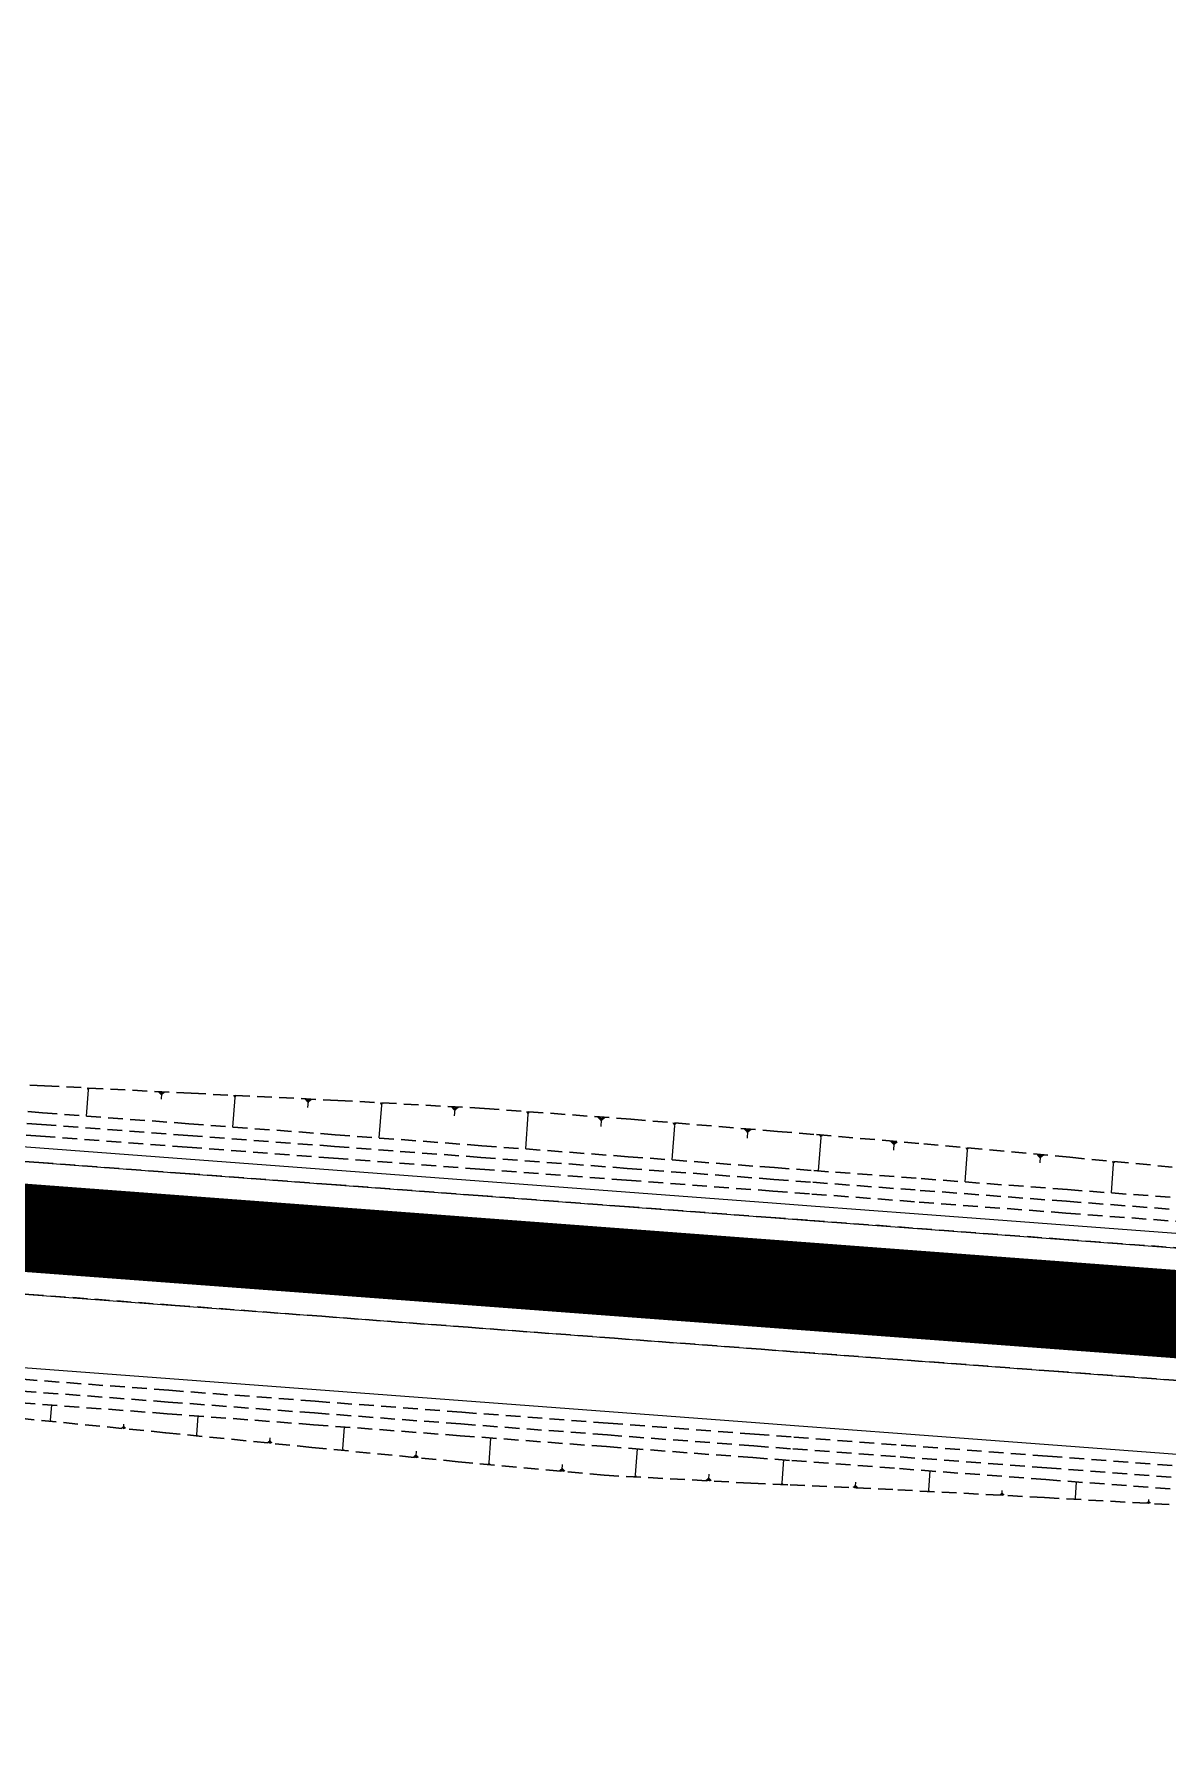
# Model space of a CAD drawing. Header units: metres. Extents: x 544752 to 548977, y 1840603 to 1844608.
# Drawn here: x 547969.7 to 548008.3, y 1842240 to 1842297.8 of the extents above; entities that cross this region are included whole.
import ezdxf

# ---------------------------------------------------------------- set-up
doc = ezdxf.new("R2010")
doc.units = ezdxf.units.M
doc.header["$MEASUREMENT"] = 0
doc.linetypes.add('ACAD_ISO02W100', pattern=[15, 12, -3])
doc.linetypes.add('Anordnung Grundriss$0$GESTRICHELT', pattern=[0.75, 0.5, -0.25])
doc.layers.add('C-ROAD', color=7, linetype='Continuous')
doc.layers.add('C-ROAD-CORR', color=5, linetype='Continuous', lineweight=0)
doc.layers.add('C-TOPO-FEAT', color=94, linetype='Continuous', lineweight=5)

msp = doc.modelspace()

# ---------------------------------------------------------------- linework, layer by layer
at = {"layer": 'C-ROAD', "color": 1, "linetype": 'ACAD_ISO02W100', "lineweight": 60, "ltscale": 0.1, "const_width": 3, "flags": 128}
msp.add_lwpolyline([(547447.2669305371, 1842296.325235744), (548177.885715168, 1842241.548372065)], dxfattribs=at)
at = {"layer": 'C-ROAD-CORR', "color": 160, "linetype": 'Continuous'}
for p, q in [((547971.5191958772, 1842261.872803132, 515.7669571597744), (547971.4527400072, 1842260.9864087, 514.8780750116254)), ((547971.5637092937, 1842261.923726516, 515.8210660001346), (547971.482773185, 1842261.929794559, 515.8210660001346)), ((547971.5525809396, 1842261.91099567, 515.8075387900445), (547971.4918788581, 1842261.915546702, 515.8075387900445)), ((547971.5414525855, 1842261.898264824, 515.7940115799545), (547971.5009845311, 1842261.901298846, 515.7940115799545)), ((547971.5303242314, 1842261.885533978, 515.7804843698644), (547971.5100902042, 1842261.887050989, 515.7804843698644)), ((547974.0156223864, 1842261.74099534, 515.9955178529799), (547974.0020046923, 1842261.5593613, 515.8133740475273)), ((547976.5122006609, 1842261.612344529, 516.2272321643802), (547976.4372543234, 1842260.612703469, 515.2247855564799)), ((547976.5624011552, 1842261.669773935, 516.2882540035437), (547976.4711245694, 1842261.676617237, 516.2882540035437)), ((547976.5498510316, 1842261.655416583, 516.2729985437528), (547976.4813935923, 1842261.66054906, 516.2729985437528)), ((547976.5373009081, 1842261.641059232, 516.2577430839619), (547976.4916626151, 1842261.644480883, 516.2577430839619)), ((547976.5247507845, 1842261.62670188, 516.2424876241711), (547976.501931638, 1842261.628412706, 516.2424876241711)), ((547979.0088814842, 1842261.485826904, 516.4610773896834), (547978.993549343, 1842261.281325412, 516.2560019531068)), ((547981.5051835729, 1842261.351705433, 516.687324970314), (547981.4217603465, 1842260.238998861, 515.5714955244971)), ((547981.5610620499, 1842261.415630456, 516.7552487524267), (547981.4594615243, 1842261.423247778, 516.7552487524267)), ((547981.5470924306, 1842261.3996492, 516.7382678068985), (547981.4708920365, 1842261.405362192, 516.7382678068985)), ((547981.5331228115, 1842261.383667945, 516.7212868613703), (547981.4823225485, 1842261.387476606, 516.7212868613703)), ((547981.5191531922, 1842261.367686689, 516.7043059158422), (547981.4937530607, 1842261.369591019, 516.7043059158422)), ((547984.0012290268, 1842261.212431509, 516.9084242983803), (547983.9844455955, 1842260.988572577, 516.6839370946819)), ((547986.4955297576, 1842261.045686737, 517.1020209991136), (547986.4070276195, 1842259.865237179, 515.9182584431699)), ((547986.5548101873, 1842261.113503597, 517.1740800671253), (547986.447024093, 1842261.121584671, 517.1740800671253)), ((547986.5399900798, 1842261.096549382, 517.1560653001223), (547986.4591505092, 1842261.102610187, 517.1560653001223)), ((547986.5251699724, 1842261.079595167, 517.1380505331194), (547986.4712769253, 1842261.083635704, 517.1380505331194)), ((547986.510349865, 1842261.062640952, 517.1200357661165), (547986.4834033415, 1842261.064661221, 517.1200357661165)), ((547988.9886461688, 1842260.860294735, 517.2769488965738), (547988.9715493694, 1842260.632256072, 517.04827022995)), ((547991.4808917901, 1842260.663825437, 517.4407626104105), (547991.3929929828, 1842259.491423159, 516.2650699192965)), ((547991.5397680972, 1842260.73117998, 517.5123304422907), (547991.4327167948, 1842260.739205964, 517.5123304422907)), ((547991.5250490204, 1842260.714341345, 517.4944384843207), (547991.4447605436, 1842260.720360833, 517.4944384843207)), ((547991.5103299437, 1842260.697502709, 517.4765465263506), (547991.4568042924, 1842260.701515701, 517.4765465263506)), ((547991.4956108669, 1842260.680664073, 517.4586545683806), (547991.4688480413, 1842260.682670569, 517.4586545683806)), ((547993.9725463177, 1842260.45983685, 517.5970319949744), (547993.9558349871, 1842260.236939604, 517.3735091757492)), ((547996.4639722254, 1842260.253128079, 517.7503744883487), (547996.3788393507, 1842259.11761806, 516.6116775967672)), ((547996.5209958581, 1842260.318363161, 517.8196902783651), (547996.4173131643, 1842260.326136589, 517.8196902783651)), ((547996.5067399499, 1842260.302054391, 517.802361330861), (547996.4289779296, 1842260.307884462, 517.802361330861)), ((547996.4924840418, 1842260.28574562, 517.7850323833569), (547996.4406426948, 1842260.289632334, 517.7850323833569)), ((547996.4782281336, 1842260.26943685, 517.7677034358528), (547996.4523074601, 1842260.271380207, 517.7677034358528)), ((547998.9550936198, 1842260.042825471, 517.8971620132944), (547998.93900732, 1842259.828264944, 517.6819993098934)), ((548001.4452935802, 1842259.8222785, 518.0292330592636), (548001.3644389027, 1842258.743831466, 516.9477593037391)), ((548001.4994515937, 1842259.884235311, 518.0950655106342), (548001.4009792849, 1842259.8916181, 518.0950655106342)), ((548001.4859120904, 1842259.868746108, 518.0786073977915), (548001.4120578587, 1842259.8742832, 518.0786073977915)), ((548001.472372587, 1842259.853256905, 518.0621492849489), (548001.4231364325, 1842259.8569483, 518.0621492849489)), ((548001.4588330836, 1842259.837767703, 518.0456911721062), (548001.4342150063, 1842259.8396134, 518.0456911721062)), ((548003.9348676745, 1842259.594773242, 518.1513082209045), (548003.9198558836, 1842259.394544611, 517.9505176369105)), ((548006.4241084054, 1842259.363772063, 518.2647688413643), (548006.3496078701, 1842258.370077154, 517.2682850728581)), ((548006.4740102928, 1842259.420859862, 518.3254277051682), (548006.3832766461, 1842259.427662459, 518.3254277051682)), ((548006.461534821, 1842259.406587912, 518.3102629892172), (548006.3934845859, 1842259.41168986, 518.3102629892172)), ((548006.4490593491, 1842259.392315963, 518.2950982732663), (548006.4036925257, 1842259.395717261, 518.2950982732663)), ((548006.4365838772, 1842259.378044013, 518.2799335573153), (548006.4139004656, 1842259.379744662, 518.2799335573153)), ((547970.2435891094, 1842250.631564397, 515.2844022197721), (547970.2821868055, 1842251.146383975, 514.7681377716066)), ((547970.2177356321, 1842250.601987998, 515.3158287375306), (547970.2647434785, 1842250.598463667, 515.3158287375306)), ((547970.2241990014, 1842250.609382098, 515.307972108091), (547970.2594548862, 1842250.60673885, 515.307972108091)), ((547970.2306623707, 1842250.616776197, 515.3001154786514), (547970.254166294, 1842250.615014032, 515.3001154786514)), ((547970.23712574, 1842250.624170297, 515.2922588492117), (547970.2488777017, 1842250.623289214, 515.2922588492117)), ((547975.2198056732, 1842250.146495084, 515.7427891076064), (547975.2667524081, 1842250.7726749, 515.1148518838269)), ((547972.7317590714, 1842250.389637859, 515.5129857488876), (547972.7400023718, 1842250.49958775, 515.4027272773823)), ((547975.1883598497, 1842250.110521037, 515.7810134718485), (547975.2455359282, 1842250.106234361, 515.7810134718485)), ((547975.1962213056, 1842250.119514549, 515.771457380788), (547975.2391033644, 1842250.116299541, 515.771457380788)), ((547975.2040827614, 1842250.128508061, 515.7619012897275), (547975.2326708008, 1842250.126364722, 515.7619012897275)), ((547975.2119442173, 1842250.137501572, 515.752345198667), (547975.226238237, 1842250.136429903, 515.752345198667)), ((547977.7076847418, 1842249.901700562, 515.9742490946492), (547977.7175804025, 1842250.033689783, 515.8418894380621)), ((547980.1957596098, 1842249.658844147, 516.2037652518353), (547980.2512493223, 1842250.398970974, 515.4615612182408)), ((547985.1729949351, 1842249.184116864, 516.6517797240439), (547985.2360569503, 1842250.025243753, 515.8082921651426)), ((547980.1585915363, 1842249.616323841, 516.2489453689715), (547980.2261720435, 1842249.611257111, 516.2489453689715)), ((547980.1678835547, 1842249.626953918, 516.2376503396874), (547980.2185689351, 1842249.62315387, 516.2376503396874)), ((547980.1771755731, 1842249.637583994, 516.2263553104034), (547980.2109658266, 1842249.635050629, 516.2263553104034)), ((547980.1864675914, 1842249.648214071, 516.2150602811193), (547980.2033627182, 1842249.646947388, 516.2150602811193)), ((547982.6841010719, 1842249.418626597, 516.4306347543696), (547982.6955786103, 1842249.571715045, 516.2771166546928)), ((547990.1550116854, 1842248.767966763, 517.0410504323486), (547990.2212521036, 1842249.651487478, 516.1550500673546)), ((547985.1307547876, 1842249.135794101, 516.7031252637984), (547985.2075575461, 1842249.130035948, 516.7031252637984)), ((547985.1413148245, 1842249.147874791, 516.6902888788597), (547985.1989168933, 1842249.143556177, 516.6902888788597)), ((547985.1518748613, 1842249.159955482, 516.6774524939211), (547985.1902762406, 1842249.157076406, 516.6774524939211)), ((547985.1624348982, 1842249.172036173, 516.6646161089825), (547985.1816355878, 1842249.170596635, 516.6646161089825)), ((547987.662642566, 1842248.95739562, 516.865113394846), (547987.6753855037, 1842249.127362079, 516.694669915374)), ((547995.1476086194, 1842248.499900543, 517.2818245763422), (547995.2059280294, 1842249.277770131, 516.5017718533761)), ((548000.1412785607, 1842248.253909769, 517.4914054803551), (548000.1900251481, 1842248.90409618, 516.8393942854981)), ((547990.1106425829, 1842248.717208474, 517.0949838501979), (547990.1913162945, 1842248.711160104, 517.0949838501979)), ((547990.1217348585, 1842248.729898046, 517.0815004957356), (547990.1822401423, 1842248.725361769, 517.0815004957356)), ((547990.1328271341, 1842248.742587619, 517.0680171412732), (547990.17316399, 1842248.739563434, 517.0680171412732)), ((547990.1439194098, 1842248.755277191, 517.0545337868109), (547990.1640878377, 1842248.753765099, 517.0545337868109)), ((547992.6510988625, 1842248.629486217, 517.1658967384204), (547992.6631788283, 1842248.790609898, 517.0043208557495)), ((547995.1085451598, 1842248.455211913, 517.3293086532265), (547995.1795719346, 1842248.449886805, 517.3293086532265)), ((547995.1183110247, 1842248.466384071, 517.3174376340054), (547995.1715811058, 1842248.46239024, 517.3174376340054)), ((547995.1280768897, 1842248.477556228, 517.3055666147843), (547995.163590277, 1842248.474893674, 517.3055666147843)), ((547995.1378427545, 1842248.488728385, 517.2936955955632), (547995.1555994482, 1842248.487397108, 517.2936955955632)), ((547997.6445901995, 1842248.380025926, 517.3852250031897), (547997.6548733623, 1842248.517183687, 517.2476823010566)), ((548000.1249528611, 1842248.235233156, 517.5112503887772), (548000.1546369139, 1842248.233007646, 517.5112503887772)), ((548000.1331157109, 1842248.244571463, 517.5013279345661), (548000.1479577373, 1842248.243458708, 517.5013279345661)), ((548002.6375825609, 1842248.11964557, 517.6014593803422), (548002.6462265318, 1842248.234939639, 517.4858417317575)), ((548005.1336752503, 1842247.981368729, 517.711931197539), (548005.1748355654, 1842248.53036875, 517.161390377491)), ((548000.1086271616, 1842248.216556542, 517.5310952971993), (548000.167995267, 1842248.212105523, 517.5310952971993)), ((548000.1167900114, 1842248.225894849, 517.5211728429882), (548000.1613160904, 1842248.222556584, 517.5211728429882)), ((548005.1061052821, 1842247.949828662, 517.7454442176974), (548005.1562341229, 1842247.94607034, 517.7454442176974)), ((548005.1129977742, 1842247.957713679, 517.7370659626578), (548005.1505944048, 1842247.954894938, 517.7370659626578)), ((548005.1198902662, 1842247.965598695, 517.7286877076182), (548005.1449546866, 1842247.963719535, 517.7286877076182)), ((548005.1267827583, 1842247.973483712, 517.7203094525786), (548005.1393149685, 1842247.972544132, 517.7203094525786)), ((548007.6294771134, 1842247.837569291, 517.8229781940995), (548007.6367951473, 1842247.935177892, 517.7250956486536))]:
    msp.add_line(p, q, dxfattribs=at)
at = {"layer": 'C-ROAD-CORR', "color": 5, "linetype": 'Anordnung Grundriss$0$GESTRICHELT', "lineweight": 30, "extrusion": (0.0528657215101416, 0.7051278013412834, -0.7071067806666966), "const_width": 0.1, "elevation": 1327634.148698429}
msp.add_lwpolyline([(-408706.5352491042, 1328363.976197373), (-408706.6114431869, 1328363.874605263), (-408706.6876372694, 1328363.976197373)], dxfattribs=at)
at = {"layer": 'C-ROAD-CORR', "color": 5, "linetype": 'Anordnung Grundriss$0$GESTRICHELT', "lineweight": 30, "extrusion": (0.05286572269437117, 0.7051278008920892, -0.7071067810260966), "const_width": 0.1, "elevation": 1327633.903365223}
msp.add_lwpolyline([(-408711.520792402, 1328364.403405034), (-408711.606579205, 1328364.289022631), (-408711.6923660081, 1328364.403405034)], dxfattribs=at)
at = {"layer": 'C-ROAD-CORR', "color": 5, "linetype": 'Anordnung Grundriss$0$GESTRICHELT', "lineweight": 30, "extrusion": (0.05286572143746047, 0.7051278012448772, -0.7071067807682669), "const_width": 0.1, "elevation": 1327633.658149853}
msp.add_lwpolyline([(-408716.5148865985, 1328364.800692343), (-408716.6087936985, 1328364.675482878), (-408716.7027007983, 1328364.800692343)], dxfattribs=at)
at = {"layer": 'C-ROAD-CORR', "color": 5, "linetype": 'Anordnung Grundriss$0$GESTRICHELT', "lineweight": 30, "extrusion": (0.05286572149603039, 0.7051278012369607, -0.7071067807717824), "const_width": 0.1, "elevation": 1327633.412943097}
msp.add_lwpolyline([(-408721.5127623372, 1328365.079009097), (-408721.6084228027, 1328364.951461809), (-408721.7040832683, 1328365.079009097)], dxfattribs=at)
at = {"layer": 'C-ROAD-CORR', "color": 5, "linetype": 'Anordnung Grundriss$0$GESTRICHELT', "lineweight": 30, "extrusion": (0.05286572257639745, 0.705127801123048, -0.7071067808046043), "const_width": 0.1, "elevation": 1327633.168095817}
msp.add_lwpolyline([(-408726.5119263848, 1328365.284075248), (-408726.6054300652, 1328365.159403674), (-408726.6989337457, 1328365.284075248)], dxfattribs=at)
at = {"layer": 'C-ROAD-CORR', "color": 5, "linetype": 'Anordnung Grundriss$0$GESTRICHELT', "lineweight": 30, "extrusion": (0.05286572261725646, 0.705127801084618, -0.707106780839872), "const_width": 0.1, "elevation": 1327632.925183068}
msp.add_lwpolyline([(-408731.5150875649, 1328365.461079992), (-408731.6050940561, 1328365.341071337), (-408731.6951005469, 1328365.461079992)], dxfattribs=at)
at = {"layer": 'C-ROAD-CORR', "color": 5, "linetype": 'Anordnung Grundriss$0$GESTRICHELT', "lineweight": 30, "extrusion": (0.05286572179966452, 0.7051278009605171, -0.7071067810247516), "const_width": 0.1, "elevation": 1327632.692123067}
msp.add_lwpolyline([(-408736.5225755616, 1328365.580115279), (-408736.606569932, 1328365.468122785), (-408736.6905643028, 1328365.580115279)], dxfattribs=at)
at = {"layer": 'C-ROAD-CORR', "color": 5, "linetype": 'Anordnung Grundriss$0$GESTRICHELT', "lineweight": 30, "extrusion": (0.05286572324193912, 0.7051278001905703, 0.7071067816847141), "const_width": 0.1, "elevation": 1328355.462155138}
msp.add_lwpolyline([(-408706.2211472178, -1327626.357072778), (-408706.1750240838, -1327626.41857029), (-408706.1289009504, -1327626.357072778)], dxfattribs=at)
at = {"layer": 'C-ROAD-CORR', "color": 5, "linetype": 'Anordnung Grundriss$0$GESTRICHELT', "lineweight": 30, "extrusion": (0.05286572321048265, 0.7051278010854793, 0.7071067807946616), "const_width": 0.1, "elevation": 1328355.708946286}
msp.add_lwpolyline([(-408711.2291329682, -1327625.93586879), (-408711.1737645043, -1327626.009693408), (-408711.1183960414, -1327625.935868791)], dxfattribs=at)
at = {"layer": 'C-ROAD-CORR', "color": 5, "linetype": 'Anordnung Grundriss$0$GESTRICHELT', "lineweight": 30, "extrusion": (0.05286572186982789, 0.7051278001800968, 0.707106781797742), "const_width": 0.1, "elevation": 1328355.951710567}
msp.add_lwpolyline([(-408716.2399600301, -1327625.525172692), (-408716.1757406029, -1327625.610798595), (-408716.1115211764, -1327625.525172693)], dxfattribs=at)
at = {"layer": 'C-ROAD-CORR', "color": 5, "linetype": 'Anordnung Grundriss$0$GESTRICHELT', "lineweight": 30, "extrusion": (0.05286572071229312, 0.7051278005501597, 0.7071067815152563), "const_width": 0.1, "elevation": 1328356.196948054}
msp.add_lwpolyline([(-408721.2492707467, -1327625.145463281), (-408721.1779711244, -1327625.240529444), (-408721.1066715018, -1327625.145463281)], dxfattribs=at)
at = {"layer": 'C-ROAD-CORR', "color": 5, "linetype": 'Anordnung Grundriss$0$GESTRICHELT', "lineweight": 30, "extrusion": (0.0528657213238134, 0.705127801046412, 0.7071067809746734), "const_width": 0.1, "elevation": 1328356.443383346}
msp.add_lwpolyline([(-408726.2430508969, -1327624.969442164), (-408726.1754607523, -1327625.059562357), (-408726.1078706077, -1327624.969442164)], dxfattribs=at)
at = {"layer": 'C-ROAD-CORR', "color": 5, "linetype": 'Anordnung Grundriss$0$GESTRICHELT', "lineweight": 30, "extrusion": (0.05286572298649522, 0.7051278000081384, 0.7071067818857335), "const_width": 0.1, "elevation": 1328356.685553843}
msp.add_lwpolyline([(-408731.2265540678, -1327624.918262401), (-408731.1690174422, -1327624.994977903), (-408731.1114808162, -1327624.918262401)], dxfattribs=at)
at = {"layer": 'C-ROAD-CORR', "color": 5, "linetype": 'Anordnung Grundriss$0$GESTRICHELT', "lineweight": 30, "extrusion": (0.05286572046215095, 0.705127801035088, 0.7071067810503865), "const_width": 0.1, "elevation": 1328356.919319477}
msp.add_lwpolyline([(-408736.2227575817, -1327624.855317646), (-408736.1743926066, -1327624.919804279), (-408736.1260276313, -1327624.855317645)], dxfattribs=at)
at = {"layer": 'C-ROAD-CORR', "color": 5, "linetype": 'Anordnung Grundriss$0$GESTRICHELT', "lineweight": 30, "extrusion": (0.05286572137665754, 0.7051278004683255, 0.7071067815471911), "const_width": 0.1, "elevation": 1328357.140414505}
msp.add_lwpolyline([(-408741.2118167275, -1327624.774895712), (-408741.1708706698, -1327624.829490456), (-408741.129924612, -1327624.774895713)], dxfattribs=at)
at = {"layer": 'C-ROAD-CORR', "color": 11, "linetype": 'Anordnung Grundriss$0$GESTRICHELT', "lineweight": 30}
for points in [[(547925.0070494672, 1842263.356516525, 511.9265117576391), (547930.0851907864, 1842264.211602071, 512.3740456321489), (547935.079464156, 1842263.948049286, 512.7600211734717), (547940.072605163, 1842263.669392945, 513.1427967858465), (547945.0638970591, 1842263.366072994, 513.5127855840169), (547950.0543244088, 1842263.051221646, 513.883156636649), (547955.0474746672, 1842262.7726887, 514.301894036855), (547960.0426111481, 1842262.520648173, 514.7591442227697), (547962.4302079248, 1842262.403060121, 514.984782618605), (547965.0378949797, 1842262.270573021, 515.2286833997066), (547970.0328776137, 1842262.016480467, 515.6955583004408), (547975.027768946, 1842261.761170127, 516.1612119969153), (547980.0235129609, 1842261.517232941, 516.6382707671789), (547985.01720085, 1842261.245870961, 517.0878277748615), (547990.0034520435, 1842260.875317664, 517.4379150784005), (547994.9867016759, 1842260.464729272, 517.7478549266399), (547996.3154161267, 1842260.352729959, 517.827994617372), (547999.9690156857, 1842260.041661457, 518.0406725785865), (548004.9484660099, 1842259.580397545, 518.2786596717006), (548009.9269666653, 1842259.106466864, 518.4868078503079)], [(547924.390756039, 1842255.136338785, 511.4723942039114), (547929.3904166156, 1842254.944641056, 511.8576036174994), (547934.3886910956, 1842254.734455445, 512.2423991996858), (547939.3855285748, 1842254.505102987, 512.626327037816), (547944.3809234599, 1842254.256509076, 513.0093372544344), (547949.2772178642, 1842252.686103949, 513.3789338059717), (547954.253486952, 1842252.182408417, 513.8323625670159), (547959.2300319267, 1842251.682392688, 514.2940472122536), (547961.6086687892, 1842251.445296487, 514.5170372758201), (547964.2069077826, 1842251.186790286, 514.7616242441085), (547969.1842120442, 1842250.696901995, 515.2248355289673), (547974.1613300185, 1842250.204528989, 515.6905385015762), (547979.1379838992, 1842249.70596586, 516.1624489703748), (547984.1153783782, 1842249.217280896, 516.6244535510879), (547989.0949554426, 1842248.757707457, 517.0572649035444), (547994.0887712167, 1842248.488051222, 517.2996260382349), (547995.4213968776, 1842248.428219987, 517.3521444838863), (547999.0856553257, 1842248.259320714, 517.496338836304), (548004.080150723, 1842247.998729355, 517.7084746428756), (548009.0731091248, 1842247.717637408, 517.9240319780623)]]:
    msp.add_polyline3d(points, dxfattribs=at)
at = {"layer": 'C-ROAD-CORR', "color": 1, "linetype": 'Anordnung Grundriss$0$GESTRICHELT', "lineweight": 30}
for points in [[(547930.0759659125, 1842264.088559865, 512.2506581007231), (547935.061972408, 1842263.714742761, 512.5260598608456), (547940.0479789034, 1842263.340925657, 512.8134076363134), (547945.033985399, 1842262.967108553, 513.1127014271266), (547950.0199918944, 1842262.593291449, 513.4239412332851), (547955.0059983899, 1842262.219474345, 513.747127054789), (547959.9920048853, 1842261.845657242, 514.0822588916382), (547962.3750227058, 1842261.666994654, 514.2466513438403), (547964.9780113808, 1842261.471840138, 514.4277088279889), (547969.9640178763, 1842261.098023034, 514.7745231651633), (547974.9500243717, 1842260.72420593, 515.1213375023375), (547979.9360308672, 1842260.350388826, 515.4681518395117), (547984.9220373627, 1842259.976571722, 515.814966176686), (547989.9080438581, 1842259.602754618, 516.1617805138602), (547994.8940503536, 1842259.228937514, 516.5085948510344), (547996.22368788, 1842259.12925027, 516.6010811640397), (547999.8800568491, 1842258.85512041, 516.8508014383431), (548004.8660633445, 1842258.481303307, 517.1764807642808), (548009.8520698401, 1842258.107486203, 517.4850234948734)], [(547930.0851907864, 1842264.211602071, 512.3740456321489), (547935.079464156, 1842263.948049286, 512.7600211734717), (547940.072605163, 1842263.669392945, 513.1427967858465), (547945.0638970591, 1842263.366072994, 513.5127855840169), (547950.0543244088, 1842263.051221646, 513.883156636649), (547955.0474746672, 1842262.7726887, 514.301894036855), (547960.0426111481, 1842262.520648173, 514.7591442227697), (547962.4302079248, 1842262.403060121, 514.984782618605), (547965.0378949797, 1842262.270573021, 515.2286833997066), (547970.0328776137, 1842262.016480467, 515.6955583004408), (547975.027768946, 1842261.761170127, 516.1612119969153), (547980.0235129609, 1842261.517232941, 516.6382707671789), (547985.01720085, 1842261.245870961, 517.0878277748615), (547990.0034520435, 1842260.875317664, 517.4379150784005), (547994.9867016759, 1842260.464729272, 517.7478549266399), (547996.3154161267, 1842260.352729959, 517.827994617372), (547999.9690156857, 1842260.041661457, 518.0406725785865), (548004.9484660099, 1842259.580397545, 518.2786596717006), (548009.9269666653, 1842259.106466864, 518.4868078503079)], [(547949.2772178642, 1842252.686103949, 513.3789338059717), (547954.253486952, 1842252.182408417, 513.8323625670159), (547959.2300319267, 1842251.682392688, 514.2940472122536), (547961.6086687892, 1842251.445296487, 514.5170372758201), (547964.2069077826, 1842251.186790286, 514.7616242441085), (547969.1842120442, 1842250.696901995, 515.2248355289673), (547974.1613300185, 1842250.204528989, 515.6905385015762), (547979.1379838992, 1842249.70596586, 516.1624489703748), (547984.1153783782, 1842249.217280896, 516.6244535510879), (547989.0949554426, 1842248.757707457, 517.0572649035444), (547994.0887712167, 1842248.488051222, 517.2996260382349), (547995.4213968776, 1842248.428219987, 517.3521444838863), (547999.0856553257, 1842248.259320714, 517.496338836304), (548004.080150723, 1842247.998729355, 517.7084746428756), (548009.0731091248, 1842247.717637408, 517.9240319780623)], [(547949.2798340287, 1842252.720998588, 513.343941233285), (547954.2658405242, 1842252.347181484, 513.6671270547889), (547959.2518470197, 1842251.973364381, 514.0022588916381), (547961.6348648401, 1842251.794701793, 514.1666513438403), (547964.2378535151, 1842251.599547277, 514.3477088279889), (547969.2238600106, 1842251.225730173, 514.6945231651632), (547974.209866506, 1842250.851913069, 515.0413375023375), (547979.1958730015, 1842250.478095965, 515.3881518395117), (547984.181879497, 1842250.104278861, 515.7349661766859), (547989.1678859924, 1842249.730461757, 516.0817805138602), (547994.1538924879, 1842249.356644653, 516.4285948510344), (547995.4835300143, 1842249.256957409, 516.5210811640396), (547999.1398989834, 1842248.98282755, 516.770801438343), (548004.1259054788, 1842248.609010446, 517.0964807642807), (548009.1119119744, 1842248.235193342, 517.4050234948734)]]:
    msp.add_polyline3d(points, dxfattribs=at)
at = {"layer": 'C-ROAD-CORR', "color": 92, "linetype": 'Anordnung Grundriss$0$GESTRICHELT', "lineweight": 30}
for points in [[(547930.0161551759, 1842263.290798825, 511.850658100723), (547935.0021616713, 1842262.916981722, 512.1260598608457), (547939.9881681667, 1842262.543164618, 512.4134076363134), (547944.9741746623, 1842262.169347514, 512.7127014271266), (547949.9601811577, 1842261.79553041, 513.0239412332851), (547954.9461876532, 1842261.421713306, 513.347127054789), (547959.9321941487, 1842261.047896202, 513.6822588916382), (547962.3152119691, 1842260.869233615, 513.8466513438403), (547964.9182006441, 1842260.674079098, 514.0277088279889), (547969.9042071396, 1842260.300261994, 514.3745231651633), (547974.890213635, 1842259.92644489, 514.7213375023375), (547979.8762201305, 1842259.552627787, 515.0681518395118), (547984.862226626, 1842259.178810683, 515.414966176686), (547989.8482331214, 1842258.804993579, 515.7617805138602), (547994.8342396169, 1842258.431176475, 516.1085948510345), (547996.1638771433, 1842258.33148923, 516.2010811640397), (547999.8202461124, 1842258.057359371, 516.4508014383431), (548004.8062526078, 1842257.683542267, 516.7764807642808), (548009.7922591034, 1842257.309725164, 517.0850234948734)], [(547930.0460605442, 1842263.689679345, 511.850658100723), (547935.0320670396, 1842263.315862241, 512.1260598608457), (547940.0180735351, 1842262.942045137, 512.4134076363134), (547945.0040800306, 1842262.568228033, 512.7127014271266), (547949.990086526, 1842262.194410929, 513.0239412332851), (547954.9760930216, 1842261.820593826, 513.347127054789), (547959.962099517, 1842261.446776722, 513.6822588916382), (547962.3451173374, 1842261.268114135, 513.8466513438403), (547964.9481060124, 1842261.072959618, 514.0277088279889), (547969.934112508, 1842260.699142514, 514.3745231651633), (547974.9201190034, 1842260.32532541, 514.7213375023375), (547979.9061254988, 1842259.951508306, 515.0681518395118), (547984.8921319944, 1842259.577691203, 515.414966176686), (547989.8781384898, 1842259.203874099, 515.7617805138602), (547994.8641449852, 1842258.830056995, 516.1085948510345), (547996.1937825116, 1842258.73036975, 516.2010811640397), (547999.8501514808, 1842258.456239891, 516.4508014383431), (548004.8361579762, 1842258.082422787, 516.7764807642808), (548009.8221644717, 1842257.708605683, 517.0850234948734)], [(547949.3396447652, 1842253.518759627, 512.943941233285), (547954.3256512608, 1842253.144942523, 513.267127054789), (547959.3116577562, 1842252.77112542, 513.6022588916381), (547961.6946755766, 1842252.592462833, 513.7666513438403), (547964.2976642516, 1842252.397308316, 513.9477088279889), (547969.2836707472, 1842252.023491212, 514.2945231651632), (547974.2696772426, 1842251.649674108, 514.6413375023375), (547979.255683738, 1842251.275857004, 514.9881518395117), (547984.2416902336, 1842250.9020399, 515.334966176686), (547989.227696729, 1842250.528222797, 515.6817805138602), (547994.2137032244, 1842250.154405693, 516.0285948510344), (547995.5433407509, 1842250.054718448, 516.1210811640397), (547999.19970972, 1842249.780588589, 516.370801438343), (548004.1857162154, 1842249.406771485, 516.6964807642808), (548009.171722711, 1842249.032954381, 517.0050234948734)], [(547949.309739397, 1842253.119879108, 512.943941233285), (547954.2957458926, 1842252.746062004, 513.267127054789), (547959.281752388, 1842252.3722449, 513.6022588916381), (547961.6647702084, 1842252.193582313, 513.7666513438403), (547964.2677588834, 1842251.998427796, 513.9477088279889), (547969.253765379, 1842251.624610692, 514.2945231651632), (547974.2397718744, 1842251.250793588, 514.6413375023375), (547979.2257783698, 1842250.876976484, 514.9881518395117), (547984.2117848654, 1842250.503159381, 515.334966176686), (547989.1977913608, 1842250.129342277, 515.6817805138602), (547994.1837978562, 1842249.755525173, 516.0285948510344), (547995.5134353826, 1842249.655837928, 516.1210811640397), (547999.1698043518, 1842249.381708069, 516.370801438343), (548004.1558108472, 1842249.007890965, 516.6964807642808), (548009.1418173427, 1842248.634073861, 517.0050234948734)]]:
    msp.add_polyline3d(points, dxfattribs=at)
at = {"layer": 'C-ROAD-CORR', "color": 5, "linetype": 'Anordnung Grundriss$0$GESTRICHELT', "lineweight": 30}
for points in [[(547924.9628616016, 1842262.76713476, 512.0072023559459), (547929.9488680972, 1842262.393317656, 512.270658100723), (547934.9348745926, 1842262.019500552, 512.5460598608456), (547939.920881088, 1842261.645683449, 512.8334076363134), (547944.9068875836, 1842261.271866345, 513.1327014271266), (547949.892894079, 1842260.898049241, 513.443941233285), (547954.8789005745, 1842260.524232137, 513.767127054789), (547959.86490707, 1842260.150415033, 514.1022588916381), (547962.2479248904, 1842259.971752446, 514.2666513438403), (547964.8509135654, 1842259.776597929, 514.4477088279889), (547969.8369200609, 1842259.402780825, 514.7945231651632), (547974.8229265563, 1842259.028963721, 515.1413375023375), (547979.8089330518, 1842258.655146617, 515.4881518395117), (547984.7949395473, 1842258.281329514, 515.834966176686), (547989.7809460427, 1842257.90751241, 516.1817805138602), (547994.7669525382, 1842257.533695306, 516.5285948510344), (547996.0965900646, 1842257.434008061, 516.6210811640397), (547999.7529590337, 1842257.159878202, 516.870801438343), (548004.7389655291, 1842256.786061098, 517.1964807642808), (548009.7249720247, 1842256.412243994, 517.5050234948734)], [(547924.6264262082, 1842258.279728914, 512.0072023559459), (547929.6124327037, 1842257.90591181, 512.270658100723), (547934.5984391992, 1842257.532094707, 512.5460598608456), (547939.5844456946, 1842257.158277603, 512.8334076363134), (547944.5704521901, 1842256.784460499, 513.1327014271266), (547949.5564586855, 1842256.410643395, 513.443941233285), (547954.5424651811, 1842256.036826291, 513.767127054789), (547959.5284716765, 1842255.663009187, 514.1022588916381), (547961.9114894969, 1842255.4843466, 514.2666513438403), (547964.514478172, 1842255.289192083, 514.4477088279889), (547969.5004846675, 1842254.915374979, 514.7945231651632), (547974.4864911629, 1842254.541557875, 515.1413375023375), (547979.4724976583, 1842254.167740772, 515.4881518395117), (547984.4585041539, 1842253.793923668, 515.834966176686), (547989.4445106493, 1842253.420106564, 516.1817805138602), (547994.4305171447, 1842253.04628946, 516.5285948510344), (547995.7601546712, 1842252.946602215, 516.6210811640397), (547999.4165236403, 1842252.672472356, 516.870801438343), (548004.4025301357, 1842252.298655252, 517.1964807642808), (548009.3885366312, 1842251.924838149, 517.5050234948734)]]:
    msp.add_polyline3d(points, dxfattribs=at)
at = {"layer": 'C-ROAD-CORR', "color": 160, "linetype": 'Anordnung Grundriss$0$GESTRICHELT', "lineweight": 30}
for points in [[(547924.9628616016, 1842262.76713476, 511.8572023559459), (547929.9488680972, 1842262.393317656, 512.1206581007231), (547934.9348745926, 1842262.019500552, 512.3960598608456), (547939.920881088, 1842261.645683449, 512.6834076363134), (547944.9068875836, 1842261.271866345, 512.9827014271266), (547949.892894079, 1842260.898049241, 513.2939412332851), (547954.8789005745, 1842260.524232137, 513.617127054789), (547959.86490707, 1842260.150415033, 513.9522588916382), (547962.2479248904, 1842259.971752446, 514.1166513438403), (547964.8509135654, 1842259.776597929, 514.2977088279889), (547969.8369200609, 1842259.402780825, 514.6445231651633), (547974.8229265563, 1842259.028963721, 514.9913375023375), (547979.8089330518, 1842258.655146617, 515.3381518395117), (547984.7949395473, 1842258.281329514, 515.684966176686), (547989.7809460427, 1842257.90751241, 516.0317805138602), (547994.7669525382, 1842257.533695306, 516.3785948510344), (547996.0965900646, 1842257.434008061, 516.4710811640397), (547999.7529590337, 1842257.159878202, 516.7208014383431), (548004.7389655291, 1842256.786061098, 517.0464807642808), (548009.7249720247, 1842256.412243994, 517.3550234948734)], [(547924.6264262082, 1842258.279728914, 511.8572023559459), (547929.6124327037, 1842257.90591181, 512.1206581007231), (547934.5984391992, 1842257.532094707, 512.3960598608456), (547939.5844456946, 1842257.158277603, 512.6834076363134), (547944.5704521901, 1842256.784460499, 512.9827014271266), (547949.5564586855, 1842256.410643395, 513.2939412332851), (547954.5424651811, 1842256.036826291, 513.617127054789), (547959.5284716765, 1842255.663009187, 513.9522588916382), (547961.9114894969, 1842255.4843466, 514.1166513438403), (547964.514478172, 1842255.289192083, 514.2977088279889), (547969.5004846675, 1842254.915374979, 514.6445231651633), (547974.4864911629, 1842254.541557875, 514.9913375023375), (547979.4724976583, 1842254.167740772, 515.3381518395117), (547984.4585041539, 1842253.793923668, 515.684966176686), (547989.4445106493, 1842253.420106564, 516.0317805138602), (547994.4305171447, 1842253.04628946, 516.3785948510344), (547995.7601546712, 1842252.946602215, 516.4710811640397), (547999.4165236403, 1842252.672472356, 516.7208014383431), (548004.4025301357, 1842252.298655252, 517.0464807642808), (548009.3885366312, 1842251.924838149, 517.3550234948734)]]:
    msp.add_polyline3d(points, dxfattribs=at)
at = {"layer": 'C-ROAD-CORR', "color": 150, "linetype": 'Anordnung Grundriss$0$GESTRICHELT', "lineweight": 30}
msp.add_polyline3d([(547924.7946439049, 1842260.523431837, 512.0747023559459), (547929.7806504004, 1842260.149614733, 512.338158100723), (547934.7666568959, 1842259.775797629, 512.6135598608456), (547939.7526633913, 1842259.401980526, 512.9009076363134), (547944.7386698868, 1842259.028163422, 513.2002014271266), (547949.7246763823, 1842258.654346318, 513.511441233285), (547954.7106828778, 1842258.280529214, 513.8346270547889), (547959.6966893732, 1842257.90671211, 514.1697588916381), (547962.0797071937, 1842257.728049523, 514.3341513438403), (547964.6826958687, 1842257.532895006, 514.5152088279889), (547969.6687023642, 1842257.159077902, 514.8620231651632), (547974.6547088596, 1842256.785260798, 515.2088375023375), (547979.640715355, 1842256.411443694, 515.5556518395117), (547984.6267218506, 1842256.037626591, 515.902466176686), (547989.612728346, 1842255.663809487, 516.2492805138602), (547994.5987348414, 1842255.289992383, 516.5960948510344), (547995.9283723679, 1842255.190305138, 516.6885811640396), (547999.584741337, 1842254.916175279, 516.938301438343), (548004.5707478324, 1842254.542358175, 517.2639807642807), (548009.556754328, 1842254.168541071, 517.5725234948734)], dxfattribs=at)
msp.add_polyline3d([(547924.7946439049, 1842260.523431837, 512.0747023559459), (547929.7806504004, 1842260.149614733, 512.338158100723), (547934.7666568959, 1842259.775797629, 512.6135598608456), (547939.7526633913, 1842259.401980526, 512.9009076363134), (547944.7386698868, 1842259.028163422, 513.2002014271266), (547949.7246763823, 1842258.654346318, 513.511441233285), (547954.7106828778, 1842258.280529214, 513.8346270547889), (547959.6966893732, 1842257.90671211, 514.1697588916381), (547962.0797071937, 1842257.728049523, 514.3341513438403), (547964.6826958687, 1842257.532895006, 514.5152088279889), (547969.6687023642, 1842257.159077902, 514.8620231651632), (547974.6547088596, 1842256.785260798, 515.2088375023375), (547979.640715355, 1842256.411443694, 515.5556518395117), (547984.6267218506, 1842256.037626591, 515.902466176686), (547989.612728346, 1842255.663809487, 516.2492805138602), (547994.5987348414, 1842255.289992383, 516.5960948510344), (547995.9283723679, 1842255.190305138, 516.6885811640396), (547999.584741337, 1842254.916175279, 516.938301438343), (548004.5707478324, 1842254.542358175, 517.2639807642807), (548009.556754328, 1842254.168541071, 517.5725234948734)], dxfattribs=at)
at = {"layer": 'C-TOPO-FEAT', "color": 94, "linetype": 'Continuous', "lineweight": 0, "ltscale": 2}
for points in [[(547925.000243312, 1842263.26573541, 511.9872023559459), (547929.9862498075, 1842262.891918306, 512.2506581007231), (547934.972256303, 1842262.518101202, 512.5260598608456), (547939.9582627984, 1842262.144284098, 512.8134076363134), (547944.9442692939, 1842261.770466994, 513.1127014271266), (547949.9302757893, 1842261.39664989, 513.4239412332851), (547954.9162822849, 1842261.022832786, 513.747127054789), (547959.9022887803, 1842260.649015683, 514.0822588916382), (547962.2853066007, 1842260.470353096, 514.2466513438403), (547964.8882952757, 1842260.275198579, 514.4277088279889), (547969.8743017713, 1842259.901381475, 514.7745231651633), (547974.8603082667, 1842259.527564371, 515.1213375023375), (547979.8463147621, 1842259.153747267, 515.4681518395117), (547984.8323212577, 1842258.779930163, 515.814966176686), (547989.8183277531, 1842258.406113059, 516.1617805138602), (547994.8043342485, 1842258.032295956, 516.5085948510344), (547996.133971775, 1842257.932608711, 516.6010811640397), (547999.7903407441, 1842257.658478852, 516.8508014383431), (548004.7763472395, 1842257.284661748, 517.1764807642808), (548009.762353735, 1842256.910844644, 517.4850234948734)], [(547924.9628616016, 1842262.76713476, 511.5572023559459), (547929.9488680972, 1842262.393317656, 511.8206581007231), (547934.9348745926, 1842262.019500552, 512.0960598608456), (547939.920881088, 1842261.645683449, 512.3834076363133), (547944.9068875836, 1842261.271866345, 512.6827014271265), (547949.892894079, 1842260.898049241, 512.993941233285), (547954.8789005745, 1842260.524232137, 513.3171270547889), (547959.86490707, 1842260.150415033, 513.6522588916381), (547962.2479248904, 1842259.971752446, 513.8166513438402), (547964.8509135654, 1842259.776597929, 513.9977088279888), (547969.8369200609, 1842259.402780825, 514.3445231651632), (547974.8229265563, 1842259.028963721, 514.6913375023374), (547979.8089330518, 1842258.655146617, 515.0381518395117), (547984.7949395473, 1842258.281329514, 515.3849661766859), (547989.7809460427, 1842257.90751241, 515.7317805138601), (547994.7669525382, 1842257.533695306, 516.0785948510344), (547996.0965900646, 1842257.434008061, 516.1710811640396), (547999.7529590337, 1842257.159878202, 516.420801438343), (548004.7389655291, 1842256.786061098, 516.7464807642807), (548009.7249720247, 1842256.412243994, 517.0550234948734)], [(547924.7946439049, 1842260.523431837, 511.9247023559459), (547929.7806504004, 1842260.149614733, 512.1881581007231), (547934.7666568959, 1842259.775797629, 512.4635598608456), (547939.7526633913, 1842259.401980526, 512.7509076363134), (547944.7386698868, 1842259.028163422, 513.0502014271266), (547949.7246763823, 1842258.654346318, 513.3614412332851), (547954.7106828778, 1842258.280529214, 513.684627054789), (547959.6966893732, 1842257.90671211, 514.0197588916382), (547962.0797071937, 1842257.728049523, 514.1841513438403), (547964.6826958687, 1842257.532895006, 514.3652088279889), (547969.6687023642, 1842257.159077902, 514.7120231651633), (547974.6547088596, 1842256.785260798, 515.0588375023375), (547979.640715355, 1842256.411443694, 515.4056518395117), (547984.6267218506, 1842256.037626591, 515.752466176686), (547989.612728346, 1842255.663809487, 516.0992805138602), (547994.5987348414, 1842255.289992383, 516.4460948510344), (547995.9283723679, 1842255.190305138, 516.5385811640397), (547999.584741337, 1842254.916175279, 516.7883014383431), (548004.5707478324, 1842254.542358175, 517.1139807642808), (548009.556754328, 1842254.168541071, 517.4225234948734)], [(547924.7946439049, 1842260.523431837, 511.9247023559459), (547929.7806504004, 1842260.149614733, 512.1881581007231), (547934.7666568959, 1842259.775797629, 512.4635598608456), (547939.7526633913, 1842259.401980526, 512.7509076363134), (547944.7386698868, 1842259.028163422, 513.0502014271266), (547949.7246763823, 1842258.654346318, 513.3614412332851), (547954.7106828778, 1842258.280529214, 513.684627054789), (547959.6966893732, 1842257.90671211, 514.0197588916382), (547962.0797071937, 1842257.728049523, 514.1841513438403), (547964.6826958687, 1842257.532895006, 514.3652088279889), (547969.6687023642, 1842257.159077902, 514.7120231651633), (547974.6547088596, 1842256.785260798, 515.0588375023375), (547979.640715355, 1842256.411443694, 515.4056518395117), (547984.6267218506, 1842256.037626591, 515.752466176686), (547989.612728346, 1842255.663809487, 516.0992805138602), (547994.5987348414, 1842255.289992383, 516.4460948510344), (547995.9283723679, 1842255.190305138, 516.5385811640397), (547999.584741337, 1842254.916175279, 516.7883014383431), (548004.5707478324, 1842254.542358175, 517.1139807642808), (548009.556754328, 1842254.168541071, 517.4225234948734)], [(547924.7946439049, 1842260.523431837, 511.6247023559459), (547929.7806504004, 1842260.149614733, 511.888158100723), (547934.7666568959, 1842259.775797629, 512.1635598608456), (547939.7526633913, 1842259.401980526, 512.4509076363133), (547944.7386698868, 1842259.028163422, 512.7502014271265), (547949.7246763823, 1842258.654346318, 513.061441233285), (547954.7106828778, 1842258.280529214, 513.3846270547889), (547959.6966893732, 1842257.90671211, 513.7197588916381), (547962.0797071937, 1842257.728049523, 513.8841513438402), (547964.6826958687, 1842257.532895006, 514.0652088279888), (547969.6687023642, 1842257.159077902, 514.4120231651632), (547974.6547088596, 1842256.785260798, 514.7588375023374), (547979.640715355, 1842256.411443694, 515.1056518395117), (547984.6267218506, 1842256.037626591, 515.4524661766859), (547989.612728346, 1842255.663809487, 515.7992805138601), (547994.5987348414, 1842255.289992383, 516.1460948510344), (547995.9283723679, 1842255.190305138, 516.2385811640396), (547999.584741337, 1842254.916175279, 516.488301438343), (548004.5707478324, 1842254.542358175, 516.8139807642807), (548009.556754328, 1842254.168541071, 517.1225234948733)], [(547924.7946439049, 1842260.523431837, 511.6247023559459), (547929.7806504004, 1842260.149614733, 511.888158100723), (547934.7666568959, 1842259.775797629, 512.1635598608456), (547939.7526633913, 1842259.401980526, 512.4509076363133), (547944.7386698868, 1842259.028163422, 512.7502014271265), (547949.7246763823, 1842258.654346318, 513.061441233285), (547954.7106828778, 1842258.280529214, 513.3846270547889), (547959.6966893732, 1842257.90671211, 513.7197588916381), (547962.0797071937, 1842257.728049523, 513.8841513438402), (547964.6826958687, 1842257.532895006, 514.0652088279888), (547969.6687023642, 1842257.159077902, 514.4120231651632), (547974.6547088596, 1842256.785260798, 514.7588375023374), (547979.640715355, 1842256.411443694, 515.1056518395117), (547984.6267218506, 1842256.037626591, 515.4524661766859), (547989.612728346, 1842255.663809487, 515.7992805138601), (547994.5987348414, 1842255.289992383, 516.1460948510344), (547995.9283723679, 1842255.190305138, 516.2385811640396), (547999.584741337, 1842254.916175279, 516.488301438343), (548004.5707478324, 1842254.542358175, 516.8139807642807), (548009.556754328, 1842254.168541071, 517.1225234948733)], [(547924.6264262082, 1842258.279728914, 511.5572023559459), (547929.6124327037, 1842257.90591181, 511.8206581007231), (547934.5984391992, 1842257.532094707, 512.0960598608456), (547939.5844456946, 1842257.158277603, 512.3834076363133), (547944.5704521901, 1842256.784460499, 512.6827014271265), (547949.5564586855, 1842256.410643395, 512.993941233285), (547954.5424651811, 1842256.036826291, 513.3171270547889), (547959.5284716765, 1842255.663009187, 513.6522588916381), (547961.9114894969, 1842255.4843466, 513.8166513438402), (547964.514478172, 1842255.289192083, 513.9977088279888), (547969.5004846675, 1842254.915374979, 514.3445231651632), (547974.4864911629, 1842254.541557875, 514.6913375023374), (547979.4724976583, 1842254.167740772, 515.0381518395117), (547984.4585041539, 1842253.793923668, 515.3849661766859), (547989.4445106493, 1842253.420106564, 515.7317805138601), (547994.4305171447, 1842253.04628946, 516.0785948510344), (547995.7601546712, 1842252.946602215, 516.1710811640396), (547999.4165236403, 1842252.672472356, 516.420801438343), (548004.4025301357, 1842252.298655252, 516.7464807642807), (548009.3885366312, 1842251.924838149, 517.0550234948734)], [(547924.4395176562, 1842255.786725666, 511.9072023559459), (547929.4255241518, 1842255.412908562, 512.170658100723), (547934.4115306472, 1842255.039091459, 512.4460598608456), (547939.3975371426, 1842254.665274355, 512.7334076363134), (547944.3835436382, 1842254.291457251, 513.0327014271265), (547949.3695501336, 1842253.917640147, 513.343941233285), (547954.3555566291, 1842253.543823043, 513.6671270547889), (547959.3415631246, 1842253.170005939, 514.0022588916381), (547961.724580945, 1842252.991343352, 514.1666513438403), (547964.32756962, 1842252.796188836, 514.3477088279889), (547969.3135761155, 1842252.422371732, 514.6945231651632), (547974.299582611, 1842252.048554628, 515.0413375023375), (547979.2855891064, 1842251.674737524, 515.3881518395117), (547984.2715956019, 1842251.30092042, 515.7349661766859), (547989.2576020974, 1842250.927103316, 516.0817805138602), (547994.2436085928, 1842250.553286212, 516.4285948510344), (547995.5732461192, 1842250.453598968, 516.5210811640396), (547999.2296150883, 1842250.179469108, 516.770801438343), (548004.2156215837, 1842249.805652004, 517.0964807642807), (548009.2016280793, 1842249.431834901, 517.4050234948734)]]:
    msp.add_polyline3d(points, dxfattribs=at)

doc.saveas('drawing.dxf')
